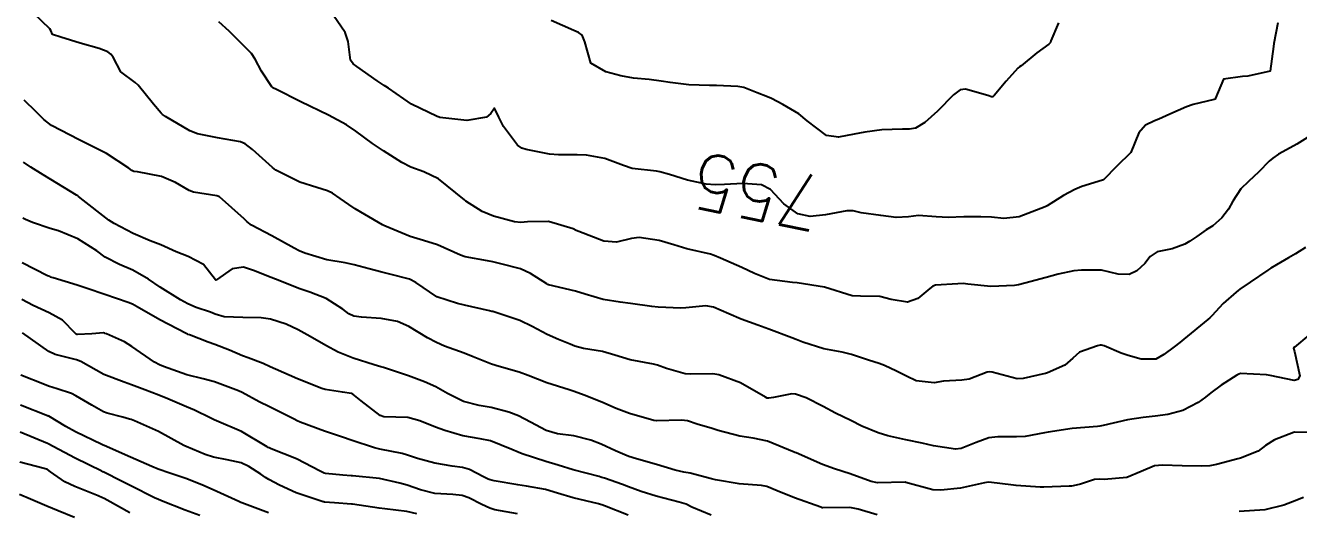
# Model space of a CAD drawing. Header units: metres. Extents: x 298520 to 308411, y 7433745 to 7450750.
# Drawn here: x 304518.4 to 304610.4, y 7439319.9 to 7439355 of the extents above; entities that cross this region are included whole.
import ezdxf
from ezdxf.enums import TextEntityAlignment as Align

# ---------------------------------------------------------------- set-up
doc = ezdxf.new("R2010")
doc.units = ezdxf.units.M
doc.header["$LTSCALE"] = 10
for name, color, linetype in [('Cotas', 45, 'Continuous'), ('Curvas de Nivel 1m', 11, 'Continuous'), ('Curvas de Nivel 5m', 15, 'Continuous')]:
    doc.layers.add(name, color=color, linetype=linetype)
doc.styles.add('Style-STANDARD', font='STANDARD.shx')

msp = doc.modelspace()

# ---------------------------------------------------------------- linework, layer by layer
at = {"layer": 'Curvas de Nivel 1m', "flags": 128}
for points, elevation in [([(304610.903, 7439338.995), (304610.181, 7439338.547), (304609.662, 7439338.241), (304608.817, 7439337.734), (304608.402, 7439337.507), (304608.169, 7439337.366), (304606.894, 7439336.492), (304606.155, 7439335.992), (304606.031, 7439335.895), (304605.888, 7439335.773), (304604.96, 7439334.962), (304604.127, 7439334.065), (304603.993, 7439333.923), (304603.846, 7439333.794), (304602.108, 7439332.376), (304601.809, 7439332.12), (304601.41, 7439331.827), (304600.662, 7439331.269), (304600.094, 7439330.922), (304599.016, 7439330.929), (304598.096, 7439331.183), (304597.588, 7439331.358), (304596.341, 7439331.886), (304596.16, 7439331.946), (304596.103, 7439331.941), (304596.058, 7439331.936), (304595.878, 7439331.892), (304594.581, 7439331.422), (304594.094, 7439331.009), (304593.518, 7439330.487), (304592.26, 7439329.928), (304592.116, 7439329.896), (304592.082, 7439329.886), (304590.503, 7439329.527), (304590.076, 7439329.499), (304588.269, 7439329.978), (304588.083, 7439330.014), (304587.899, 7439329.983), (304586.592, 7439329.485), (304586.074, 7439329.411), (304584.752, 7439329.344), (304584.071, 7439329.217), (304582.757, 7439329.359), (304582.078, 7439329.7), (304581.35, 7439330.061), (304580.477, 7439330.464), (304580.088, 7439330.621), (304579.332, 7439330.846), (304578.094, 7439331.254), (304577.408, 7439331.423), (304576.098, 7439331.673), (304574.577, 7439332.145), (304574.105, 7439332.343), (304573.789, 7439332.47), (304572.112, 7439333.104), (304571.329, 7439333.396), (304570.119, 7439333.821), (304569.218, 7439334.209), (304568.13, 7439334.676), (304567.575, 7439334.784), (304566.129, 7439334.643), (304565.761, 7439334.622), (304564.129, 7439334.683), (304563.675, 7439334.729), (304562.133, 7439334.956), (304561.387, 7439335.049), (304560.137, 7439335.245), (304558.853, 7439335.623), (304558.145, 7439335.845), (304556.202, 7439336.31), (304556.152, 7439336.324), (304556.087, 7439336.361), (304554.906, 7439337.125), (304554.164, 7439337.459), (304552.747, 7439337.825), (304552.168, 7439337.959), (304551.785, 7439338.031), (304550.172, 7439338.313), (304549.828, 7439338.443), (304548.184, 7439339.197), (304547.154, 7439339.504), (304546.193, 7439339.796), (304544.462, 7439340.506), (304544.288, 7439340.593), (304544.204, 7439340.646), (304543.909, 7439340.81), (304542.216, 7439341.795), (304541.777, 7439342.095), (304541.15, 7439342.546), (304540.585, 7439342.914), (304540.228, 7439343.092), (304539.457, 7439343.341), (304538.234, 7439343.719), (304536.496, 7439344.597), (304536.246, 7439344.783), (304534.815, 7439346.071), (304534.271, 7439346.493), (304533.934, 7439346.633), (304532.276, 7439346.932), (304530.827, 7439347.22), (304530.28, 7439347.419), (304528.525, 7439348.464), (304528.292, 7439348.621), (304528.195, 7439348.701), (304527.662, 7439349.347), (304526.556, 7439350.718), (304526.325, 7439350.911), (304525.3, 7439351.703), (304524.727, 7439352.744), (304524.575, 7439352.977), (304524.347, 7439353.144), (304523.734, 7439353.371), (304522.353, 7439353.757), (304520.952, 7439354.189), (304520.359, 7439354.381), (304520.245, 7439354.675), (304520.173, 7439354.793), (304518.388, 7439356.513)], 753), ([(304611.054, 7439346.944), (304610.28, 7439346.468), (304609.795, 7439346.208), (304608.945, 7439345.733), (304608.541, 7439345.465), (304608.265, 7439345.237), (304607.539, 7439344.465), (304606.773, 7439343.762), (304606.238, 7439343.241), (304605.658, 7439342.346), (304605.345, 7439341.779), (304604.861, 7439341.136), (304604.205, 7439340.574), (304603.722, 7439340.273), (304603.047, 7439339.801), (304602.55, 7439339.446), (304602.187, 7439339.25), (304601.256, 7439338.896), (304600.181, 7439338.689), (304599.682, 7439338.341), (304599.282, 7439337.849), (304598.714, 7439337.308), (304598.165, 7439337.038), (304597.371, 7439337.078), (304596.168, 7439337.357), (304594.704, 7439337.368), (304594.167, 7439337.308), (304593.018, 7439337.067), (304592.162, 7439336.84), (304590.614, 7439336.409), (304590.156, 7439336.293), (304589.875, 7439336.243), (304588.155, 7439336.167), (304586.501, 7439336.349), (304586.157, 7439336.385), (304585.789, 7439336.381), (304584.155, 7439336.276), (304583.978, 7439336.208), (304583.762, 7439336.034), (304582.878, 7439335.306), (304582.138, 7439335.036), (304580.965, 7439335.244), (304580.144, 7439335.458), (304578.748, 7439335.49), (304578.144, 7439335.506), (304576.153, 7439336.13), (304574.156, 7439336.446), (304573.834, 7439336.475), (304572.158, 7439336.681), (304571.087, 7439337.111), (304570.166, 7439337.542), (304568.634, 7439338.215), (304568.176, 7439338.419), (304567.895, 7439338.506), (304566.183, 7439338.913), (304565.262, 7439339.184), (304564.191, 7439339.504), (304562.749, 7439339.73), (304562.193, 7439339.656), (304561.118, 7439339.377), (304560.19, 7439339.467), (304558.382, 7439340.157), (304558.201, 7439340.237), (304557.986, 7439340.342), (304556.208, 7439340.887), (304554.679, 7439340.854), (304554.207, 7439340.801), (304553.747, 7439340.856), (304552.212, 7439341.269), (304551.399, 7439341.606), (304550.222, 7439342.354), (304550.119, 7439342.441), (304548.238, 7439343.961), (304547.197, 7439344.47), (304546.248, 7439344.805), (304545.6, 7439345.142), (304544.265, 7439345.974), (304543.473, 7439346.518), (304542.282, 7439347.397), (304541.597, 7439347.851), (304540.293, 7439348.56), (304538.307, 7439349.513), (304536.488, 7439350.431), (304536.322, 7439350.514), (304536.266, 7439350.545), (304536.193, 7439350.602), (304535.46, 7439351.739), (304535.005, 7439352.62), (304534.735, 7439353.012), (304534.351, 7439353.405), (304533.122, 7439354.642), (304532.373, 7439355.302)], 754), ([(304593.061, 7439355.245), (304592.49, 7439353.929), (304592.468, 7439353.823), (304592.361, 7439353.704), (304591.475, 7439353.064), (304590.345, 7439352.138), (304590.244, 7439352.061), (304590.12, 7439351.962), (304589.28, 7439351.019), (304588.413, 7439349.979), (304588.312, 7439349.897), (304588.208, 7439349.878), (304587.951, 7439349.985), (304586.319, 7439350.448), (304585.942, 7439350.39), (304585.46, 7439350.019), (304584.301, 7439348.859), (304583.382, 7439348.039), (304582.714, 7439347.621), (304582.288, 7439347.538), (304581.776, 7439347.546), (304580.287, 7439347.504), (304579.053, 7439347.325), (304578.284, 7439347.194), (304577.146, 7439346.982), (304576.283, 7439347.101), (304574.892, 7439348.144), (304574.298, 7439348.646), (304573.131, 7439349.336), (304572.309, 7439349.754), (304572.019, 7439349.883), (304571.273, 7439350.186), (304570.318, 7439350.565), (304569.886, 7439350.638), (304568.328, 7439350.711), (304567.838, 7439350.715), (304566.328, 7439350.748), (304564.98, 7439350.911), (304564.33, 7439351.023), (304563.481, 7439351.129), (304562.332, 7439351.246), (304561.428, 7439351.397), (304560.337, 7439351.691), (304559.265, 7439352.331), (304558.821, 7439353.872), (304558.624, 7439354.337), (304558.366, 7439354.54), (304558.02, 7439354.692), (304556.379, 7439355.404)], 756), ([(304611.153, 7439332.669), (304610.104, 7439331.794), (304610.063, 7439331.76), (304610.043, 7439331.721), (304610.099, 7439331.492), (304610.489, 7439329.716), (304610.34, 7439329.447), (304610.07, 7439329.389), (304608.347, 7439329.737), (304608.074, 7439329.792), (304606.213, 7439329.896), (304606.084, 7439329.853), (304606.027, 7439329.827), (304605.929, 7439329.772), (304604.805, 7439329.05), (304604.063, 7439328.488), (304603.669, 7439328.186), (304603.139, 7439327.804), (304602.047, 7439327.212), (304600.95, 7439326.924), (304600.043, 7439326.809), (304599.18, 7439326.71), (304598.04, 7439326.539), (304596.283, 7439326.134), (304596.035, 7439326.083), (304595.864, 7439326.062), (304594.033, 7439325.91), (304592.309, 7439325.647), (304592.028, 7439325.593), (304590.631, 7439325.344), (304590.023, 7439325.315), (304588.673, 7439325.324), (304588.022, 7439325.239), (304587.107, 7439324.904), (304586.01, 7439324.463), (304585.61, 7439324.413), (304584.012, 7439324.664), (304583.194, 7439324.86), (304582.019, 7439325.108), (304580.709, 7439325.383), (304580.026, 7439325.596), (304578.851, 7439326.092), (304578.037, 7439326.485), (304576.942, 7439327.017), (304576.047, 7439327.509), (304574.809, 7439328.142), (304574.057, 7439328.395), (304573.788, 7439328.421), (304572.453, 7439328.166), (304572.117, 7439328.105), (304572.052, 7439328.105), (304572.001, 7439328.119), (304571.89, 7439328.172), (304570.068, 7439329.211), (304568.498, 7439329.794), (304568.077, 7439329.857), (304566.484, 7439329.837), (304566.077, 7439329.873), (304564.725, 7439330.264), (304564.085, 7439330.489), (304563.791, 7439330.568), (304562.089, 7439330.871), (304561.002, 7439331.216), (304560.095, 7439331.483), (304558.724, 7439331.706), (304558.098, 7439331.861), (304557.759, 7439332.005), (304556.928, 7439332.352), (304556.106, 7439332.703), (304555.022, 7439333.287), (304554.116, 7439333.73), (304552.171, 7439334.361), (304552.123, 7439334.374), (304552.093, 7439334.381), (304551.934, 7439334.413), (304550.129, 7439334.831), (304549.631, 7439334.945), (304548.137, 7439335.427), (304546.604, 7439336.475), (304546.155, 7439336.698), (304544.733, 7439337.076), (304544.16, 7439337.212), (304543.237, 7439337.445), (304542.165, 7439337.756), (304541.513, 7439337.887), (304540.168, 7439338.101), (304538.59, 7439338.576), (304538.176, 7439338.762), (304537.809, 7439338.953), (304536.192, 7439339.839), (304534.744, 7439340.622), (304534.426, 7439340.848), (304534.207, 7439341.067), (304532.422, 7439342.648), (304532.224, 7439342.734), (304530.553, 7439343.002), (304530.227, 7439343.112), (304529.233, 7439343.69), (304528.237, 7439344.135), (304526.494, 7439344.463), (304526.241, 7439344.497), (304526.087, 7439344.568), (304525.868, 7439344.726), (304524.259, 7439345.796), (304522.273, 7439346.77), (304520.283, 7439347.822), (304519.733, 7439348.244), (304519.168, 7439348.807), (304518.305, 7439349.635)], 752), ([(304612.032, 7439325.612), (304610.107, 7439325.644), (304610.032, 7439325.639), (304608.655, 7439325.103), (304608.017, 7439324.678), (304607.469, 7439324.29), (304606.193, 7439323.767), (304606.002, 7439323.719), (304604.48, 7439323.303), (304603.997, 7439323.218), (304603.4, 7439323.202), (304601.997, 7439323.217), (304600.558, 7439323.274), (304599.997, 7439323.22), (304599.037, 7439322.805), (304597.988, 7439322.372), (304596.341, 7439322.239), (304595.987, 7439322.257), (304595.66, 7439322.22), (304594.641, 7439321.903), (304594.108, 7439321.783), (304593.981, 7439321.758), (304593.811, 7439321.743), (304591.98, 7439321.672), (304591.722, 7439321.676), (304589.981, 7439321.803), (304588.616, 7439321.974), (304587.983, 7439322.026), (304587.697, 7439321.984), (304585.979, 7439321.612), (304584.551, 7439321.451), (304583.978, 7439321.494), (304582.016, 7439322.016), (304581.983, 7439322.026), (304581.96, 7439322.027), (304579.982, 7439321.989), (304579.503, 7439322.085), (304577.988, 7439322.64), (304576.874, 7439322.999), (304575.995, 7439323.32), (304574.084, 7439324.149), (304574.003, 7439324.184), (304573.94, 7439324.214), (304572.015, 7439325.002), (304570.99, 7439325.213), (304570.02, 7439325.361), (304568.463, 7439325.779), (304568.028, 7439325.906), (304566.938, 7439326.236), (304566.249, 7439326.46), (304566.035, 7439326.5), (304565.773, 7439326.515), (304564.035, 7439326.462), (304563.818, 7439326.49), (304562.04, 7439326.999), (304561.089, 7439327.35), (304560.048, 7439327.808), (304558.786, 7439328.333), (304558.057, 7439328.595), (304557.695, 7439328.709), (304556.066, 7439329.219), (304554.72, 7439329.737), (304554.077, 7439329.98), (304552.637, 7439330.404), (304552.085, 7439330.577), (304550.76, 7439331.1), (304550.092, 7439331.363), (304548.685, 7439331.866), (304548.1, 7439332.122), (304547.449, 7439332.467), (304546.111, 7439333.285), (304545.274, 7439333.652), (304544.116, 7439333.857), (304542.677, 7439333.965), (304542.118, 7439334.037), (304541.778, 7439334.194), (304541.331, 7439334.542), (304540.134, 7439335.316), (304538.938, 7439335.775), (304538.145, 7439336.033), (304536.772, 7439336.594), (304536.155, 7439336.841), (304534.876, 7439337.335), (304534.162, 7439337.566), (304533.334, 7439337.466), (304532.217, 7439336.649), (304532.175, 7439336.627), (304532.153, 7439336.631), (304532.124, 7439336.65), (304531.258, 7439337.758), (304530.169, 7439338.338), (304529.302, 7439338.689), (304528.18, 7439339.186), (304527.409, 7439339.483), (304526.192, 7439340.012), (304524.802, 7439340.741), (304524.43, 7439340.972), (304524.207, 7439341.135), (304522.564, 7439342.422), (304522.222, 7439342.692), (304522.176, 7439342.724), (304522.089, 7439342.771), (304520.234, 7439343.913), (304519.69, 7439344.251), (304518.782, 7439344.812), (304518.248, 7439345.162)], 751), ([(304567.954, 7439319.658), (304566.552, 7439320.241), (304566.157, 7439320.44), (304565.965, 7439320.507), (304565.628, 7439320.592), (304563.97, 7439321.021), (304562.901, 7439321.353), (304561.977, 7439321.701), (304561.55, 7439321.868), (304560.246, 7439322.316), (304560.05, 7439322.386), (304559.984, 7439322.409), (304559.869, 7439322.436), (304557.989, 7439322.94), (304556.898, 7439323.263), (304555.995, 7439323.533), (304554.296, 7439324.091), (304554.001, 7439324.197), (304553.54, 7439324.395), (304552.012, 7439325.035), (304551.259, 7439325.176), (304550.017, 7439325.377), (304548.697, 7439325.779), (304548.026, 7439326.018), (304546.891, 7439326.471), (304546.035, 7439326.711), (304544.298, 7439326.769), (304544.036, 7439326.855), (304542.653, 7439327.918), (304542.052, 7439328.403), (304541.961, 7439328.44), (304541.301, 7439328.541), (304540.056, 7439328.74), (304539.814, 7439328.805), (304538.067, 7439329.516), (304536.467, 7439330.206), (304536.08, 7439330.379), (304535.57, 7439330.608), (304534.487, 7439331.024), (304534.088, 7439331.176), (304533.155, 7439331.577), (304532.096, 7439331.985), (304531.593, 7439332.153), (304530.247, 7439332.678), (304530.136, 7439332.712), (304530.103, 7439332.724), (304530.014, 7439332.771), (304528.114, 7439333.767), (304526.482, 7439334.716), (304526.126, 7439334.912), (304525.818, 7439335.034), (304524.136, 7439335.612), (304522.862, 7439336.043), (304522.145, 7439336.268), (304520.403, 7439336.796), (304520.218, 7439336.864), (304520.154, 7439336.89), (304520.003, 7439336.953), (304518.164, 7439337.886)], 749), ([(304561.953, 7439319.651), (304560.251, 7439320.316), (304560.051, 7439320.406), (304559.964, 7439320.435), (304559.817, 7439320.469), (304557.968, 7439320.896), (304556.855, 7439321.24), (304555.974, 7439321.506), (304554.605, 7439321.756), (304553.977, 7439321.844), (304552.261, 7439322.126), (304551.981, 7439322.196), (304551.826, 7439322.257), (304551.502, 7439322.417), (304550.498, 7439322.943), (304549.989, 7439323.087), (304549.238, 7439323.2), (304547.992, 7439323.403), (304546.723, 7439323.746), (304545.998, 7439324), (304545.621, 7439324.108), (304544.002, 7439324.422), (304543.625, 7439324.514), (304542.011, 7439325.056), (304541.232, 7439325.325), (304540.02, 7439325.73), (304538.242, 7439326.366), (304538.031, 7439326.46), (304537.808, 7439326.582), (304536.042, 7439327.477), (304535.28, 7439327.847), (304534.052, 7439328.508), (304533.804, 7439328.632), (304532.062, 7439329.281), (304531.233, 7439329.495), (304530.07, 7439329.804), (304528.374, 7439330.402), (304528.08, 7439330.519), (304527.729, 7439330.704), (304526.094, 7439331.851), (304525.545, 7439332.176), (304524.251, 7439332.748), (304524.146, 7439332.792), (304524.103, 7439332.807), (304524.031, 7439332.823), (304523.201, 7439332.759), (304522.169, 7439332.703), (304522.102, 7439332.71), (304522.062, 7439332.73), (304522.01, 7439332.771), (304521.077, 7439333.75), (304520.118, 7439334.265), (304518.96, 7439334.812), (304518.129, 7439335.234)], 748), ([(304553.953, 7439319.752), (304552.324, 7439320.04), (304551.959, 7439320.149), (304551.381, 7439320.419), (304550.44, 7439320.905), (304549.969, 7439321.065), (304549.28, 7439321.137), (304547.971, 7439321.222), (304546.957, 7439321.486), (304545.976, 7439321.816), (304545.46, 7439321.97), (304543.981, 7439322.31), (304542.026, 7439322.486), (304541.982, 7439322.488), (304541.944, 7439322.492), (304541.342, 7439322.54), (304540.085, 7439322.66), (304539.984, 7439322.689), (304539.706, 7439322.843), (304537.994, 7439323.721), (304536.159, 7439324.441), (304536.002, 7439324.515), (304535.946, 7439324.545), (304535.857, 7439324.602), (304534.019, 7439325.688), (304532.198, 7439326.481), (304532.031, 7439326.541), (304531.801, 7439326.653), (304530.612, 7439327.245), (304530.041, 7439327.489), (304528.691, 7439328.049), (304528.049, 7439328.317), (304527.035, 7439328.71), (304526.058, 7439329.079), (304525.521, 7439329.268), (304524.069, 7439329.822), (304522.39, 7439330.767), (304522.084, 7439330.881), (304520.553, 7439331.258), (304520.09, 7439331.474), (304518.184, 7439332.819)], 747), ([(304546.677, 7439319.748), (304545.955, 7439319.928), (304544.359, 7439320.102), (304543.958, 7439320.151), (304542.045, 7439320.446), (304541.962, 7439320.458), (304540.743, 7439320.548), (304540.002, 7439320.598), (304539.963, 7439320.606), (304539.904, 7439320.62), (304537.97, 7439321.263), (304536.748, 7439321.82), (304535.979, 7439322.219), (304535.744, 7439322.367), (304535.413, 7439322.609), (304534.541, 7439323.174), (304533.991, 7439323.427), (304532.971, 7439323.663), (304531.995, 7439323.848), (304531.383, 7439324.045), (304530.002, 7439324.604), (304529.85, 7439324.682), (304528.018, 7439325.7), (304526.274, 7439326.472), (304526.031, 7439326.561), (304525.908, 7439326.598), (304525.447, 7439326.729), (304524.306, 7439327.016), (304524.037, 7439327.127), (304523.201, 7439327.599), (304522.048, 7439328.285), (304521.72, 7439328.446), (304520.686, 7439328.79), (304520.056, 7439328.977), (304519.771, 7439329.089), (304518.067, 7439329.766)], 746), ([(304530.993, 7439319.618), (304529.953, 7439320.012), (304528.242, 7439320.697), (304527.964, 7439320.809), (304527.778, 7439320.889), (304525.974, 7439321.789), (304525.347, 7439322.1), (304524.061, 7439322.749), (304523.983, 7439322.788), (304523.914, 7439322.821), (304521.998, 7439323.762), (304520.045, 7439324.8), (304520.025, 7439324.812), (304519.981, 7439324.833), (304518.021, 7439325.66)], 744), ([(304525.949, 7439319.82), (304524.312, 7439320.745), (304524.078, 7439320.862), (304523.965, 7439320.916), (304523.666, 7439321.053), (304521.972, 7439321.718), (304521.253, 7439322.059), (304520.22, 7439322.796), (304519.985, 7439322.945), (304519.752, 7439323.037), (304517.993, 7439323.489)], 743), ([(304521.944, 7439319.487), (304520.763, 7439319.976), (304519.955, 7439320.304), (304518.776, 7439320.812), (304517.966, 7439321.14)], 742)]:
    msp.add_lwpolyline(points, dxfattribs=dict(at, elevation=elevation))
at = {"layer": 'Curvas de Nivel 5m', "flags": 128}
for points, elevation in [([(304608.895, 7439355.226), (304608.608, 7439353.738), (304608.58, 7439353.518), (304608.343, 7439351.74), (304606.727, 7439351.374), (304606.337, 7439351.358), (304604.966, 7439351.151), (304604.408, 7439349.789), (304604.378, 7439349.724), (304604.312, 7439349.694), (304602.784, 7439349.329), (304602.306, 7439349.166), (304601.108, 7439348.635), (304600.297, 7439348.273), (304599.986, 7439348.154), (304599.348, 7439347.849), (304598.85, 7439347.292), (304598.273, 7439345.86), (304597.257, 7439344.876), (304596.299, 7439343.889), (304596.243, 7439343.857), (304594.746, 7439343.397), (304594.236, 7439343.187), (304593.403, 7439342.746), (304592.224, 7439342.014), (304592.077, 7439341.932), (304590.215, 7439341.212), (304589.092, 7439341.094), (304588.215, 7439341.178), (304587.448, 7439341.225), (304586.215, 7439341.211), (304585.077, 7439341.158), (304584.215, 7439341.221), (304582.937, 7439341.321), (304582.215, 7439341.214), (304581.326, 7439341.175), (304580.215, 7439341.318), (304578.799, 7439341.513), (304578.218, 7439341.643), (304577.748, 7439341.637), (304576.215, 7439341.36), (304575.112, 7439341.243), (304574.216, 7439341.421), (304573.21, 7439342.16), (304572.233, 7439343.189), (304571.587, 7439343.53), (304570.237, 7439343.611), (304568.907, 7439343.542), (304568.236, 7439343.522), (304567.587, 7439343.58), (304566.239, 7439343.87), (304564.94, 7439344.263), (304564.246, 7439344.469), (304564.008, 7439344.511), (304562.249, 7439344.717), (304561.623, 7439344.929), (304560.26, 7439345.436), (304558.937, 7439345.659), (304558.263, 7439345.705), (304556.913, 7439345.704), (304556.264, 7439345.732), (304554.58, 7439346.073), (304554.27, 7439346.18), (304553.959, 7439346.393), (304552.94, 7439347.75), (304552.608, 7439348.407), (304552.303, 7439349.063), (304552.037, 7439348.674), (304551.72, 7439348.419), (304550.29, 7439348.182), (304548.355, 7439348.396), (304548.292, 7439348.413), (304548.157, 7439348.461), (304546.306, 7439349.367), (304544.627, 7439350.505), (304544.444, 7439350.628), (304544.325, 7439350.696), (304543.811, 7439351.032), (304542.338, 7439352.067), (304542.075, 7439352.268), (304541.886, 7439352.537), (304541.709, 7439353.892), (304541.506, 7439354.543), (304540.387, 7439356.157)], 755), ([(304579.957, 7439319.678), (304578.564, 7439320.094), (304577.964, 7439320.201), (304576.026, 7439320.192), (304575.964, 7439320.193), (304575.873, 7439320.222), (304573.971, 7439320.913), (304572.719, 7439321.419), (304571.978, 7439321.716), (304571.594, 7439321.791), (304569.98, 7439321.926), (304568.261, 7439322.217), (304567.984, 7439322.287), (304566.432, 7439322.688), (304565.988, 7439322.761), (304565.341, 7439322.905), (304563.993, 7439323.311), (304562.556, 7439323.726), (304561.999, 7439323.896), (304561.711, 7439324.005), (304561.045, 7439324.304), (304560.01, 7439324.782), (304559.261, 7439325.08), (304558.018, 7439325.378), (304556.839, 7439325.539), (304556.024, 7439325.773), (304554.895, 7439326.381), (304554.037, 7439326.838), (304553.342, 7439327.094), (304552.043, 7439327.423), (304551.189, 7439327.567), (304550.047, 7439327.856), (304548.889, 7439328.452), (304548.06, 7439328.933), (304547.246, 7439329.287), (304546.072, 7439329.723), (304544.272, 7439330.315), (304544.081, 7439330.364), (304543.594, 7439330.515), (304542.088, 7439331.002), (304540.987, 7439331.442), (304540.096, 7439331.915), (304538.97, 7439332.571), (304538.108, 7439333.052), (304537.242, 7439333.458), (304536.115, 7439333.815), (304535.424, 7439333.918), (304534.116, 7439333.937), (304532.764, 7439333.996), (304532.118, 7439334.188), (304531.776, 7439334.312), (304530.728, 7439334.671), (304530.127, 7439334.932), (304529.597, 7439335.22), (304528.144, 7439336.136), (304527.296, 7439336.709), (304526.159, 7439337.367), (304525.204, 7439337.775), (304524.169, 7439338.31), (304523.548, 7439338.756), (304522.186, 7439339.627), (304520.788, 7439340.197), (304520.196, 7439340.37), (304518.9, 7439340.813), (304518.413, 7439341.025), (304518.206, 7439341.108)], 750), ([(304535.951, 7439319.816), (304534.04, 7439320.55), (304533.962, 7439320.578), (304533.829, 7439320.631), (304531.971, 7439321.473), (304531.15, 7439321.838), (304529.979, 7439322.296), (304528.827, 7439322.692), (304527.986, 7439322.979), (304527.521, 7439323.174), (304526, 7439323.852), (304524.084, 7439324.677), (304524.012, 7439324.71), (304523.925, 7439324.751), (304522.022, 7439325.675), (304521.311, 7439326.066), (304520.078, 7439326.799), (304520.048, 7439326.815), (304520.033, 7439326.824), (304519.995, 7439326.838), (304518.041, 7439327.608)], 745), ([(304610.764, 7439320.923), (304609.972, 7439320.611), (304609.324, 7439320.371), (304607.966, 7439320.049), (304606.108, 7439319.911)], 750)]:
    msp.add_lwpolyline(points, dxfattribs=dict(at, elevation=elevation))

# ---------------------------------------------------------------- texts
at = {"layer": 'Cotas', "style": 'Style-STANDARD'}
msp.add_text('755', height=4, rotation=168.61879, dxfattribs=at).set_placement((304571.276, 7439343.027, 755), align=Align.MIDDLE_CENTER)

doc.saveas('drawing.dxf')
